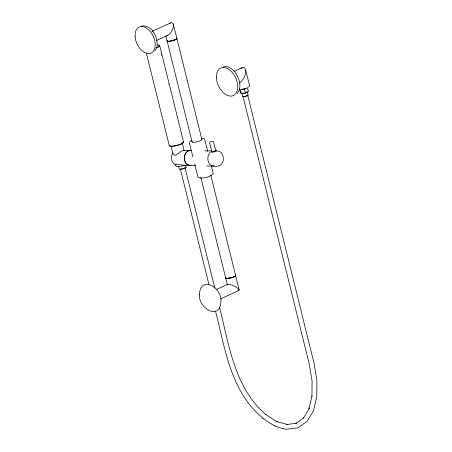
<?xml version="1.0" encoding="UTF-8"?>
<svg xmlns="http://www.w3.org/2000/svg" width="452" height="452" viewBox="0 0 452 452"><rect width="100%" height="100%" fill="white"/><g stroke="black" fill="none" stroke-linecap="round" stroke-linejoin="round"><path stroke-width="0.68" d="M157.013 46.07C158.194 37.109 151.64 24.425 141.408 26.052M154.759 50.963L156.194 48.844M237.289 93.281C241.961 87.733 239.571 79.405 236.204 73.845M210.361 152.239C207.208 155.324 207.005 160.793 209.7 164.234C212.474 166.952 217.683 167.003 220.825 164.89C225.825 160.533 223.175 149.561 215.57 151.013M239.871 82.987C243.651 79.416 247.741 72.648 244.526 67.704L243.504 67.399L242.266 67.664L233.933 71.461M220.61 298.834L238.848 290.517L239.125 289.715C236.345 286.579 231.949 284.353 227.735 284.314L227.458 285.11L225.689 277.98M248.453 87.185L249.623 85.852L245.679 69.896M169.743 23.431L171.749 22.6L173.11 23.487L176.873 38.471M156.618 40.381L167.895 35.239C171.494 33.098 173.574 28.645 173.421 24.521M240.905 68.478L242.266 67.664M191.964 140.629L189.964 141.86L189.388 142.798L192.885 156.934M151.968 31.386L170.794 22.803M241.47 93.722L240.47 89.688L244.442 89.038L247.47 87.66L248.47 91.7L245.442 93.078L241.47 93.722L240.526 92.993L239.526 88.954M216.491 289.438L227.735 284.314M189.456 150.567L183.218 150.459C179.924 151.256 177.93 154.488 174.749 155.415L173.156 154.273L172.856 152.906L172.065 154.465A7.396 5.526 -89 0 0 174.517 164.37L175.839 164.969L176.048 164.059C180.636 164.409 185.275 166.178 190.089 165.33A7.396 5.526 -89 0 1 184.263 157.482A7.396 5.526 -89 0 1 190.897 150.691M214.288 165.681L212.841 166.07L206.688 165.963M166.941 35.442L167.895 35.239M183.851 165.223L184.269 165.144M223.147 66.992C228.475 65.173 233.514 69.766 236.198 73.84M238.131 290.608L238.848 290.517M201.355 138.318L203.457 138.38L204.558 138.883L207.756 151.426M204.677 150.821L211.508 150.945M195.575 165.426L190.207 165.33A7.396 5.526 -89 0 1 184.382 157.482A7.396 5.526 -89 0 1 191.015 150.691M183.218 150.459L184.133 150.731M215.514 311.083C223.966 343.927 228.848 379.68 251.233 406.687C260.567 417.264 271.918 427.117 286.342 429.287L297.789 427.88L307.213 421.253L313.53 410.619L316.784 396.602L316.92 380.527L314.004 363.125L247.69 95.152A2.429 0.542 -13.9 0 1 244.176 96.468M274.432 425.824L274.822 426.078M262.612 418.207L262.928 418.411M161.155 53.183L161.313 53.765M168.805 84.038L168.884 84.332M211.711 151.25L209.57 142.64C210.265 141.465 212.423 140.849 213.502 141.742L215.632 150.358M247.261 91.716L248.097 95.084M244.442 89.038L245.442 93.078M242.973 96.27L309.241 364.069L312.066 380.946L311.942 396.364L311.993 395.992L308.959 408.913L309.191 408.506L303.478 418.1L303.863 417.755L295.879 423.417L296.365 423.202L286.63 424.575L287.647 424.631L276.754 421.597L277.144 421.846L265.51 414.354L265.827 414.557C234.52 387.856 228.955 344.627 219.519 307.134M241.899 93.643L242.566 96.338M211.253 165.562L213.254 173.636C209.762 177.41 202.976 178.873 198.078 177.551L194.716 164.336M210.802 175.269L235.622 275.55M235.661 275.714L239.125 289.715M176.918 38.64L201.903 139.6M165.912 36.132L167.048 40.703M167.087 40.872L192.072 141.832M200.835 177.529L225.65 277.81M159.765 45.85L183.58 142.097M182.162 142.764L184.15 150.793M185.586 165.353L186.088 167.37M184.992 167.613L214.779 287.986M180.444 169.364L208.909 284.381M178.512 166.229L179.178 168.918A3.559 0.797 -13.9 0 0 181.173 169.229A3.559 0.797 -13.9 0 0 184.97 168.2L185.546 167.901A3.559 0.797 -13.9 0 0 186.009 167.178M171.042 145.996L172.862 153.352M175.512 164.053L176.003 166.059A5.808 1.299 -13.9 0 0 184.314 165.33M146.397 53.206L169.206 145.358A7.396 1.65 -13.9 0 0 177.105 145.256A7.396 1.65 -13.9 0 0 183.399 141.702M161.584 54.929L161.68 55.517M215.401 150.183A2.017 0.452 -13.9 0 1 215.338 150.657L214.593 150.996A2.017 0.452 -13.9 0 1 212.429 151.454A2.017 0.452 -13.9 0 1 211.796 151.109M215.163 150.572A2.627 0.588 -13.9 0 1 215.988 151.205L215.022 151.646A2.627 0.588 -13.9 0 1 211.954 152.251A2.627 0.588 -13.9 0 1 211.649 151.589M157.482 44.867A7.04 1.571 -13.9 0 1 156.234 47.618M158.912 45.189A7.396 1.65 -13.9 0 1 155.968 48.178M183.139 142.137A7.04 1.571 -13.9 0 1 177.15 145.516A7.04 1.571 -13.9 0 1 169.636 145.617M245.216 88.338A2.582 0.576 -13.9 0 1 244.069 88.75M243.419 88.92A2.582 0.576 -13.9 0 1 242.176 89.117M201.321 139.154A5.057 1.13 -13.9 0 1 197.473 141.758A5.057 1.13 -13.9 0 1 192.281 141.482M176.337 38.188A5.057 1.13 -13.9 0 1 172.489 40.799A5.057 1.13 -13.9 0 1 167.297 40.522M174.941 39.499A3.559 0.797 -13.9 0 1 174.365 39.799M173.636 40.092A3.559 0.797 -13.9 0 1 172.788 40.364M171.89 40.595A3.559 0.797 -13.9 0 1 171.003 40.77M171.85 40.431A3.559 0.797 -13.9 0 1 170.958 40.601M176.297 38.024A5.057 1.13 -13.9 0 1 172.444 40.629A5.057 1.13 -13.9 0 1 167.251 40.352M235.492 275.274A5.13 1.147 -13.9 0 1 230.475 277.895A5.13 1.147 -13.9 0 1 225.859 277.46M231.424 277.291A3.559 0.797 -13.9 0 1 230.526 277.522M235.074 275.262A5.13 1.147 -13.9 0 1 231.17 277.907A5.13 1.147 -13.9 0 1 225.904 277.624M233.983 276.308A3.559 0.797 -13.9 0 1 233.616 276.59M231.464 277.46A3.559 0.797 -13.9 0 1 230.565 277.692M229.672 277.867A3.559 0.797 -13.9 0 1 228.153 277.997M184.636 167.969A2.429 0.542 -13.9 0 1 184.246 168.172M183.744 168.376A2.429 0.542 -13.9 0 1 182.557 168.72M181.947 168.839A2.429 0.542 -13.9 0 1 180.551 168.895M247.142 91.914A2.848 0.633 -13.9 0 1 245.803 92.615M244.408 93.016A2.848 0.633 -13.9 0 1 243.696 93.157M248.024 94.931A2.848 0.633 -13.9 0 1 245.238 96.383A2.848 0.633 -13.9 0 1 242.684 96.14M199.388 294.715C198.479 308.309 219.909 321.338 220.994 301.179C221.904 287.585 200.473 274.556 199.388 294.715M216.429 77.936A15.119 9.475 65.5 0 0 233.085 95.671A15.119 9.475 65.5 0 0 231.667 71.811A15.119 9.475 65.5 0 0 216.429 77.936M135.08 36.397A14.294 8.961 65.5 0 0 150.827 53.172A14.294 8.961 65.5 0 0 149.488 30.612A14.294 8.961 65.5 0 0 135.08 36.397"/></g></svg>
